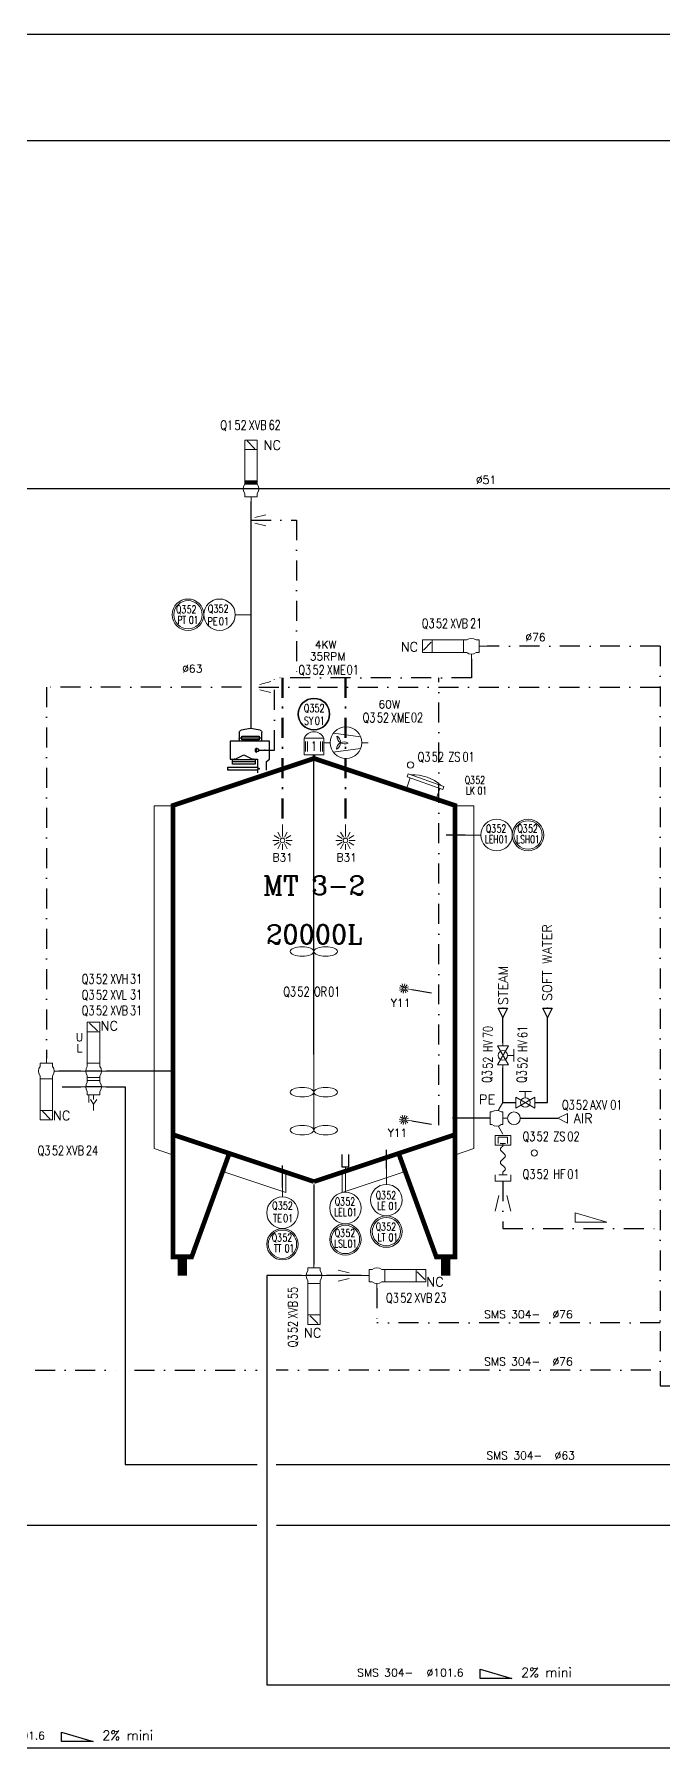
# Model space of a CAD drawing. Header units: inches. Extents: x 14952 to 16573, y 22099 to 23546.
# Drawn here: x 15374 to 15574, y 22960 to 23504 of the extents above; entities that cross this region are included whole.
import ezdxf
from ezdxf.enums import TextEntityAlignment as Align

# ---------------------------------------------------------------- set-up
doc = ezdxf.new("R2010")
doc.units = ezdxf.units.IN
doc.header["$MEASUREMENT"] = 0
doc.linetypes.add('DASHDOT2', pattern=[12.7, 6.35, -3.175, 0, -3.175])
for name, color, linetype, lineweight in [('17 Pipe CIP', 4, 'DASHDOT2', 50), ('19 Pipe Process', 30, 'Continuous', 30), ('31 Equipment', 7, 'Continuous', 9), ('33 Instruments Labels', 7, 'Continuous', 9)]:
    doc.layers.add(name, color=color, linetype=linetype, lineweight=lineweight)
for name, color, linetype in [('CUVERIE', 7, 'Continuous'), ('MATERIEL-DIVERS', 7, 'Continuous'), ('REPERES', 7, 'Continuous'), ('techn-data', 7, 'Continuous'), ('TEXTE', 7, 'Continuous'), ('TEXTES', 7, 'Continuous'), ('TUYAUTERIE-AIR INSTRUMENT', 3, 'Continuous'), ('TUYAUTERIE-EAU', 5, 'Continuous'), ('TUYAUTERIE-GAZ', 3, 'Continuous'), ('TUYAUTERIE-NEP', 4, 'DASHDOT2'), ('TUYAUTERIE-VAPEUR', 6, 'Continuous'), ('TXT_FR', 7, 'Continuous'), ('VANNES', 7, 'Continuous')]:
    doc.layers.add(name, color=color, linetype=linetype)
doc.layers.get('REPERES').off()
doc.styles.add('ROMANC', font='romanc')
doc.styles.add('ROMANS', font='ROMANS.SHX')
doc.styles.add('ROMANT', font='romant')

# ---------------------------------------------------------------- blocks, each defined once
blk = doc.blocks.new('APV-TNK-GEN-11')
at = {"layer": '31 Equipment', "color": 7}
for points, const_width in [([(-14.94, 21.58), (-21.58, 3.32), (-24.9, 3.32), (-24.9, 83), (0, 91.3), (24.9, 83), (24.9, 3.32), (21.58, 3.32), (14.94, 21.58)], 0.83), ([(-24.9, 24.9), (0, 16.6)], 0.83), ([(24.9, 24.9), (0, 16.6)], 0.83), ([(-23.24, 3.32), (-23.24, 0)], 1.66), ([(23.24, 3.32), (23.24, 0)], 1.66)]:
    blk.add_lwpolyline(points, dxfattribs=dict(at, const_width=const_width))
at = {"layer": '31 Equipment', "ltscale": 38}
blk.add_point((0, 16), dxfattribs=at)
blk = doc.blocks.new('APV-TNK-INSULAT-12')
at = {"layer": '31 Equipment', "color": 7}
for p, q in [((-24.95, 67), (-28.22, 67)), ((-28.22, 67), (-28.22, 6.51)), ((24.95, 67), (28.22, 67)), ((28.22, 67), (28.22, 6.51)), ((-28.22, 6.51), (-24.95, 5.42)), ((28.22, 6.51), (24.95, 5.42)), ((-15.74, 2.35), (-4.98, -1.24)), ((-4.98, -1.24), (-4.98, 2.26)), ((15.74, 2.35), (4.98, -1.24)), ((4.98, -1.24), (4.98, 2.26))]:
    blk.add_line(p, q, dxfattribs=at)
at = {"layer": '31 Equipment'}
for p, q in [((-24.95, 5.42), (-24.95, 67)), ((24.95, 5.42), (24.95, 67)), ((-15.74, 2.35), (-14.94, 5.58)), ((-14.94, 5.58), (-4.98, 2.26)), ((14.94, 5.58), (4.98, 2.26)), ((15.74, 2.35), (14.94, 5.58))]:
    blk.add_line(p, q, dxfattribs=at)
at = {"layer": '31 Equipment', "ltscale": 38}
blk.add_point((0, 0), dxfattribs=at)
blk = doc.blocks.new('APV-INS-M-L-LE2')
at = {"layer": '31 Equipment', "color": 7}
blk.add_line((5, 0), (13, 0), dxfattribs=at)
at = {"layer": '31 Equipment', "lineweight": 25}
blk.add_lwpolyline([(17, 1), (13, 1), (13, 0), (13, -1), (17, -1)], dxfattribs=at)
at = {"layer": '31 Equipment', "color": 7}
blk.add_circle((0, 0), 5, dxfattribs=at)
at = {"layer": '33 Instruments Labels', "style": 'ROMANS', "width": 0.8}
blk.add_attdef('LE?', text='', height=3, dxfattribs=at).set_placement((0, 0), align=Align.MIDDLE)
blk = doc.blocks.new('APV-INS-F-L-LS')
at = {"layer": '31 Equipment'}
for radius in [5, 4.5]:
    blk.add_circle((0, 0), radius, dxfattribs=at)
at = {"layer": '33 Instruments Labels', "style": 'ROMANS', "width": 0.8}
blk.add_attdef('LS?', text='', height=3, dxfattribs=at).set_placement((0, 0), align=Align.MIDDLE)
blk = doc.blocks.new('APV-INS-M-L-TE')
at = {"layer": '31 Equipment', "color": 7}
blk.add_line((0, -5), (0, -10), dxfattribs=at)
blk.add_circle((0, 0), 5, dxfattribs=at)
at = {"layer": '33 Instruments Labels', "style": 'ROMANS', "width": 0.8, "flags": 8}
blk.add_attdef('TE', text='', height=3, dxfattribs=at).set_placement((0, 0), align=Align.MIDDLE)
blk = doc.blocks.new('APV-INS-F-L-TT')
at = {"layer": '31 Equipment'}
for radius in [5, 4.5]:
    blk.add_circle((0, 0), radius, dxfattribs=at)
blk = doc.blocks.new('APV-TNK-ACC-MOT-1')
at = {"layer": '31 Equipment', "color": 7}
for p, q in [((3.15, 6.4), (-3.15, 6.4)), ((-3.15, 6.4), (-3.15, 1.15)), ((3.15, 1.15), (3.15, 6.4)), ((-3.15, 1.15), (3.15, 1.15)), ((-2.64, 5.35), (-2.64, 2.2)), ((-2.1, 5.35), (-2.1, 2.2)), ((2.1, 5.35), (2.1, 2.2)), ((2.66, 5.35), (2.66, 2.2))]:
    blk.add_line(p, q, dxfattribs=at)
blk.add_arc((0, 5.09), 3.41, 22.6199, 157.3801, dxfattribs=at)
at = {"layer": '31 Equipment', "ltscale": 38}
blk.add_point((0, 0), dxfattribs=at)
at = {"layer": '31 Equipment', "color": 7}
blk.add_trace([(-0.39, 0), (0.39, 0), (-0.39, 1.15), (0.39, 1.15)], dxfattribs=at)
at = {"layer": '31 Equipment', "style": 'ROMANT', "width": 0.8}
blk.add_text('1', height=3, dxfattribs=at).set_placement((0, 3.89), align=Align.MIDDLE)
blk = doc.blocks.new('APV-INS-M-L-LE1')
at = {"layer": '31 Equipment', "color": 7}
blk.add_line((0, -5), (0, -10), dxfattribs=at)
blk.add_circle((0, 0), 5, dxfattribs=at)
blk = doc.blocks.new('APV-TNK-ACC-MANHOLE-1')
at = {"layer": '31 Equipment'}
for p, q in [((-6, 3), (-6, 4)), ((-6, 4), (6, 4)), ((-6, 3), (6, 3)), ((-5, 0), (-5, 3)), ((5, 3), (5, 0)), ((6, 3), (6, 4))]:
    blk.add_line(p, q, dxfattribs=at)
blk.add_arc((0, -8), 13, 67.3801, 112.6199, dxfattribs=at)
blk = doc.blocks.new('APV-INS-POS-GEN-1')
at = {"layer": '31 Equipment', "color": 5}
blk.add_circle((0, 0), 1, dxfattribs=at)
blk = doc.blocks.new('APV-FTG-CONX-QUICK-1')
at = {"layer": '31 Equipment'}
for p, q in [((-0.5, 2.5), (2.5, 2.5)), ((-0.5, -2.5), (-0.5, 2.5)), ((0, 1.5), (2, 1.5)), ((0, 0.83), (0, -0.83)), ((2, 1.5), (2, -1.5)), ((2.5, 2.5), (2.5, -2.5)), ((2.5, -2.5), (-0.5, -2.5)), ((0, -0.83), (0, -0.83)), ((2, -1.5), (0, -1.5))]:
    blk.add_line(p, q, dxfattribs=at)
blk = doc.blocks.new('APV-FTG-CONX-HOSE-1')
at = {"layer": '31 Equipment'}
for p, q in [((-4.17, 0), (-5, 0)), ((4.17, 0), (5, 0))]:
    blk.add_line(p, q, dxfattribs=at)
for points in [[(-4.17, 0), (-3.63, 0.5), (-3.42, 0.71), (-3.13, 0.79), (-2.83, 0.71), (-2.58, 0.5), (-1.54, -0.5), (-1.33, -0.71), (-1.04, -0.79), (-0.75, -0.71), (-0.5, -0.5), (0, 0)], [(0, 0), (0.54, 0.5), (0.75, 0.71), (1.04, 0.79), (1.33, 0.71), (1.58, 0.5), (2.62, -0.5), (2.83, -0.71), (3.12, -0.79), (3.42, -0.71), (3.67, -0.5), (4.17, 0)]]:
    blk.add_lwpolyline(points, dxfattribs=at)
blk = doc.blocks.new('APV-FTG-CONX-SCREWED-1')
at = {"layer": '31 Equipment'}
for p, q in [((0, 2.5), (2, 2.5)), ((0, 1.33), (0, -1.33)), ((2, 2.5), (2, -2.5)), ((0, -1.33), (0, -1.33)), ((2, -2.5), (0, -2.5))]:
    blk.add_line(p, q, dxfattribs=at)
blk = doc.blocks.new('APV-FCE-GEN-REDCON-1')
at = {"layer": '31 Equipment', "color": 7}
for p, q in [((-2.5, 2.5), (2.5, 1.25)), ((2.5, 1.25), (2.5, 1.25)), ((2.5, -1.25), (-2.5, -2.5))]:
    blk.add_line(p, q, dxfattribs=at)
blk = doc.blocks.new('APV-SIGN-FLOW-SLOPE-1')
at = {"layer": '31 Equipment'}
blk.add_lwpolyline([(-5, 2), (5, 2), (5, 5), (-5, 2)], dxfattribs=at)
at = {"layer": '31 Equipment', "style": 'ROMANS'}
blk.add_attdef('%', text='', height=2, rotation=16.6992, dxfattribs=at).set_placement((-0.64, 4.87), align=Align.MIDDLE)
blk = doc.blocks.new('SPB')
at = {"color": 7}
for p, q in [((0, -6), (0, 0)), ((-2.598, -9), (-1.302, -8.25)), ((-2.124, -9.624), (-1.062, -8.562)), ((-1.5, -10.098), (-0.75, -8.802)), ((-0.774, -10.398), (-0.39, -8.952)), ((0, -10.5), (0, -9)), ((0.774, -10.398), (0.39, -8.952)), ((1.5, -10.098), (0.75, -8.802)), ((2.124, -9.624), (1.062, -8.562)), ((2.598, -9), (1.302, -8.25))]:
    blk.add_line(p, q, dxfattribs=at)
blk.add_circle((0, -7.5), 1.5, dxfattribs=at)
at = {"color": 7, "extrusion": (0, 1, 0)}
blk.add_point((0, 0), dxfattribs=at)
blk = doc.blocks.new('GOAVEC')
at = {"layer": 'MATERIEL-DIVERS'}
for p, q in [((0, 8.4), (0, 10.68)), ((0, 9.21), (6, 9.21)), ((0.48, 11.27), (3, 11.77)), ((5.28, 9.71), (0.72, 9.71)), ((0.72, 9.71), (0.72, 8.7)), ((3, 11.77), (5.52, 11.27)), ((5.28, 8.7), (5.28, 9.71)), ((6, 10.68), (6, 8.4)), ((-0.74, 6), (-2.03, 6)), ((-2, 8.4), (8.4, 8.4)), ((-2, 3.6), (-2, 8.4)), ((0.72, 8.7), (5.28, 8.7)), ((4.8, 4.8), (2.53, 3.66)), ((7.07, 3.66), (4.8, 4.8)), ((8.4, 8.4), (8.4, 3.6)), ((-1.2, 3), (-2, 3.6)), ((-1.2, 0.7), (-1.2, 3)), ((0.76, 1.27), (0.76, 1.01)), ((1.2, 1.27), (0.76, 1.27)), ((0.76, 1.01), (1.2, 1.01)), ((9, 1.52), (1.19, 1.52)), ((1.19, 1.01), (1.19, 0.72)), ((1.19, 0.72), (9, 0.72)), ((2.26, 3.6), (1.2, 3.6)), ((1.2, 3.6), (1.2, 1.27)), ((1.2, 1.01), (1.2, 0)), ((1.8, 3.49), (1.8, 2.29)), ((7.8, 3.49), (1.8, 3.49)), ((1.8, 2.89), (7.8, 2.89)), ((1.8, 2.29), (7.8, 2.29)), ((8.4, 3.6), (7.34, 3.6)), ((7.8, 2.29), (7.8, 3.49)), ((9, 0.72), (9, 1.52))]:
    blk.add_line(p, q, dxfattribs=at)
for centre, start, end in [((0.6, 10.68), 101.3099, 180), ((5.4, 10.68), 0, 78.6901), ((2.26, 4.2), 270, 296.5651), ((7.34, 4.2), 243.4349, 270)]:
    blk.add_arc(centre, 0.6, start, end, dxfattribs=at)
at = {"layer": 'MATERIEL-DIVERS', "color": 7, "extrusion": (-1, 0, 0)}
blk.add_point((-2, 6), dxfattribs=at)
at = {"layer": 'MATERIEL-DIVERS', "color": 2}
for p in [(-2, 6), (6, 9), (9, 1)]:
    blk.add_point(p, dxfattribs=at)
at = {"layer": 'MATERIEL-DIVERS', "color": 7, "extrusion": (1, 0, 0)}
for p in [(6, 9), (9, 1)]:
    blk.add_point(p, dxfattribs=at)
at = {"layer": 'MATERIEL-DIVERS', "xscale": 0.2499010929244832, "yscale": 0.2499010929244832, "zscale": 0.2499010929244832, "rotation": 90}
blk.add_blockref('SPB', (-0.74, 6), dxfattribs=at)
blk = doc.blocks.new('INSTR-M-L-SY')
at = {"layer": 'MATERIEL-DIVERS', "color": 7}
blk.add_circle((0, 0), 5, dxfattribs=at)
blk = doc.blocks.new('APV-VLV-SSEAT-SW42-3')
at = {"layer": '31 Equipment', "ltscale": 38}
for p, q in [((1.25, 15.25), (-1.25, 12.75)), ((-2, 2.5), (-2, 1.5)), ((2, 2.5), (2, 1.5)), ((-2, -2.5), (-2, -1.5)), ((2, -2.5), (-2, -2.5)), ((-2, -2.5), (2, -2.5)), ((0, -2.5), (0, -5)), ((2, -2.5), (2, -1.5))]:
    blk.add_line(p, q, dxfattribs=at)
at = {"layer": '31 Equipment'}
for p, q in [((-4, 0), (-2.5, 0)), ((2.5, 0), (4, 0))]:
    blk.add_line(p, q, dxfattribs=at)
at = {"layer": '31 Equipment', "lineweight": 30}
blk.add_line((2.5, 0), (-2.5, 0), dxfattribs=at)
at = {"layer": '31 Equipment', "ltscale": 38}
for points in [[(-2, 12.5), (2, 12.5), (2, 15.5), (-2, 15.5)], [(-2, 2.5), (2, 2.5), (2, 12.5), (-2, 12.5)]]:
    blk.add_lwpolyline(points, close=True, dxfattribs=at)
for start, end in [(143.1301, 216.8699), (323.1301, 36.8699)]:
    blk.add_arc((0, 0), 2.5, start, end, dxfattribs=at)
blk = doc.blocks.new('APV-VLV-SSEAT-SW41-3')
at = {"layer": '31 Equipment', "ltscale": 38}
for p, q in [((1.25, 15.25), (-1.25, 12.75)), ((-2, 2.5), (-2, 1.5)), ((2, 2.5), (2, 1.5)), ((2.5, 0), (4, 0)), ((-2, -2.5), (-2, -1.5)), ((2, -2.5), (-2, -2.5)), ((-2, -2.5), (2, -2.5)), ((0, -2.5), (0, -5)), ((2, -2.5), (2, -1.5))]:
    blk.add_line(p, q, dxfattribs=at)
for points in [[(-2, 12.5), (2, 12.5), (2, 15.5), (-2, 15.5)], [(-2, 2.5), (2, 2.5), (2, 12.5), (-2, 12.5)]]:
    blk.add_lwpolyline(points, close=True, dxfattribs=at)
for start, end in [(143.1301, 216.8699), (323.1301, 36.8699)]:
    blk.add_arc((0, 0), 2.5, start, end, dxfattribs=at)
blk = doc.blocks.new('APV-VLV-SAMPL-PRD20-2')
at = {"layer": '31 Equipment', "ltscale": 38}
for p, q in [((-4, 0), (-5.5, 0)), ((-2.54, 2.44), (-4, 5)), ((-4, 2), (-3.5, 2)), ((-4, 2), (-4, -2)), ((0, 2), (-0.5, 2)), ((0, 2), (0, -2)), ((0, -2), (0, 2)), ((-4, -2), (-3.5, -2)), ((-2.54, -2.44), (-4, -5)), ((0, -2), (-0.5, -2))]:
    blk.add_line(p, q, dxfattribs=at)
at = {"layer": '31 Equipment'}
blk.add_circle((-7.5, 0), 2, dxfattribs=at)
at = {"layer": '31 Equipment', "ltscale": 38}
for start, end in [(53.1301, 126.8699), (233.1301, 306.8699)]:
    blk.add_arc((-2, 0), 2.5, start, end, dxfattribs=at)
blk = doc.blocks.new('APV-VLV-DSEAT-DA34-3')
at = {"layer": '31 Equipment', "ltscale": 38}
for p, q in [((1.25, 20.25), (-1.25, 17.75)), ((-2, 7.5), (-2, 6.5)), ((2, 7.5), (2, 6.5)), ((-4, 5), (-2.5, 5)), ((-2, 3), (-2, 3.5)), ((-2, 2), (-2, 1.5)), ((2, 3), (2, 3.5)), ((2, 2), (2, 1.5)), ((4, 5), (2.5, 5)), ((-4, 0), (-2.5, 0)), ((-2, -2.5), (-2, -1.5)), ((-2, -2.5), (2, -2.5)), ((0, -5.5), (-1, -4)), ((0, -2.5), (0, -4)), ((1, -4), (0, -5.5)), ((1.5, -2.5), (1.5, -5)), ((2, -2.5), (2, -1.5)), ((2.5, 0), (4, 0)), ((0, -5.5), (0, -7.5))]:
    blk.add_line(p, q, dxfattribs=at)
at = {"layer": '31 Equipment', "lineweight": 30}
for p, q in [((-2.5, 5), (2.5, 5)), ((-2.5, 0), (2.5, 0))]:
    blk.add_line(p, q, dxfattribs=at)
at = {"layer": '31 Equipment', "ltscale": 38}
for points in [[(-2, 17.5), (2, 17.5), (2, 20.5), (-2, 20.5)], [(-2, 7.5), (2, 7.5), (2, 17.5), (-2, 17.5)], [(-2, 3), (2, 3), (2, 2), (-2, 2)]]:
    blk.add_lwpolyline(points, close=True, dxfattribs=at)
for centre, start, end in [((0, 5), 143.1301, 216.8699), ((0, 5), 323.1301, 36.8699), ((0, 0), 143.1301, 216.8699), ((0, 0), 323.1301, 36.8699)]:
    blk.add_arc(centre, 2.5, start, end, dxfattribs=at)
at = {"layer": '31 Equipment', "style": 'ROMANS', "flags": 8}
for tag, p in [('U', (3, 14.5)), ('L', (3, 11))]:
    blk.add_attdef(tag, p, '', height=2.5, dxfattribs=at)
blk = doc.blocks.new('PENTE-G')
at = {"layer": 'MATERIEL-DIVERS'}
blk.add_lwpolyline([(-5, 2), (5, 2), (5, 5), (-5, 2)], dxfattribs=at)
blk = doc.blocks.new('APV-VLV-SSEAT-M+MP42-3')
at = {"layer": '31 Equipment'}
h = blk.add_hatch(dxfattribs=at)
h.set_pattern_fill('ANSI31', color=256, scale=0.01, style=0)
h.set_pattern_definition([(45, (0, 0), (-0.02245064, 0.02245064), [])])
h.paths.add_polyline_path([(2, 2.5), (-2, 2.5), (-2, 1.5), (2, 1.5)])
at = {"layer": '31 Equipment', "ltscale": 38}
for p, q in [((1.25, 15.25), (-1.25, 12.75)), ((-4, 0), (-2.5, 0)), ((-2, 2.5), (-2, 1.5)), ((-2, 1.5), (2, 1.5)), ((2, 2.5), (2, 1.5)), ((-2, -2.5), (-2, -1.5)), ((2, -2.5), (-2, -2.5)), ((-2, -2.5), (2, -2.5)), ((0, -2.5), (0, -5)), ((2, -2.5), (2, -1.5))]:
    blk.add_line(p, q, dxfattribs=at)
at = {"layer": '31 Equipment', "lineweight": 30}
blk.add_line((-2.5, 0), (2.5, 0), dxfattribs=at)
at = {"layer": '31 Equipment'}
blk.add_line((2.5, 0), (4, 0), dxfattribs=at)
at = {"layer": '31 Equipment', "ltscale": 38}
for points in [[(-2, 12.5), (2, 12.5), (2, 15.5), (-2, 15.5)], [(-2, 2.5), (2, 2.5), (2, 12.5), (-2, 12.5)]]:
    blk.add_lwpolyline(points, close=True, dxfattribs=at)
for start, end in [(143.1301, 216.8699), (323.1301, 36.8699)]:
    blk.add_arc((0, 0), 2.5, start, end, dxfattribs=at)
blk = doc.blocks.new('APV-SIGN-ARW-FLOW-1')
at = {"layer": '31 Equipment'}
for p, q in [((-1.5, -1.5), (-1.5, 1.5)), ((-1.5, 1.5), (1.5, 0)), ((1.5, 0), (-1.5, -1.5))]:
    blk.add_line(p, q, dxfattribs=at)
blk = doc.blocks.new('APV-TNK-ACC-SPRAYBALL-1')
at = {"layer": '31 Equipment'}
for p, q in [((0, -3.81), (0, 0)), ((-1.19, -5), (-3.05, -5)), ((-1.03, -4.4), (-2.65, -3.47)), ((-0.6, -3.97), (-1.53, -2.35)), ((0.6, -3.97), (1.53, -2.35)), ((1.03, -4.4), (2.65, -3.47)), ((1.19, -5), (3.05, -5)), ((-1.03, -5.6), (-2.65, -6.53)), ((-0.6, -6.03), (-1.53, -7.65)), ((0, -6.19), (0, -8.05)), ((0.6, -6.03), (1.53, -7.65)), ((1.03, -5.6), (2.65, -6.53))]:
    blk.add_line(p, q, dxfattribs=at)
blk.add_circle((0, -5), 0.738, dxfattribs=at)
blk = doc.blocks.new('APV-TNK-ACC-AGIT-1')
at = {"layer": '31 Equipment'}
blk.add_line((0, 0), (0, -8), dxfattribs=at)
for centre in [(-2.5, -8), (2.5, -8)]:
    blk.add_ellipse(centre, major_axis=(-2.5, 0), ratio=0.4, dxfattribs=at)
blk = doc.blocks.new('APV-INS-F-L-LT')
at = {"layer": '31 Equipment'}
for radius in [5, 4.5]:
    blk.add_circle((0, 0), radius, dxfattribs=at)
blk = doc.blocks.new('APV-INS-M-L-PE')
at = {"layer": '31 Equipment', "color": 7}
blk.add_line((0, -5), (0, -10), dxfattribs=at)
blk.add_circle((0, 0), 5, dxfattribs=at)
at = {"layer": '33 Instruments Labels', "style": 'ROMANS', "width": 0.8, "flags": 8}
blk.add_attdef('PE', text='', height=3, dxfattribs=at).set_placement((0, 0), align=Align.MIDDLE)
blk = doc.blocks.new('APV-INS-F-L-PT')
at = {"layer": '31 Equipment'}
for radius in [5, 4.5]:
    blk.add_circle((0, 0), radius, dxfattribs=at)
blk = doc.blocks.new('REPNORM')
at = {"layer": 'TEXTES', "style": 'ROMANS', "width": 0.75}
for tag, p in [('ZONE', (-9.75, -1.25)), ('SOUSZONE', (-5.25, -1.25)), ('ELEMENT', (0, -1.25)), ('NUM', (4.5, -1.25))]:
    blk.add_attdef(tag, p, '', height=3, dxfattribs=at)
blk = doc.blocks.new('REPINS2')
at = {"layer": 'TEXTES', "style": 'ROMANS', "width": 0.7}
for tag, p in [('ZONE', (-3.35, 0.8)), ('SOUSZONE', (0.05, 0.8)), ('NUM', (0.7, -2.6))]:
    blk.add_attdef(tag, p, '', height=2.5, dxfattribs=at)
blk.add_attdef('ELEMENT', text='', height=2.5, dxfattribs=at).set_placement((-1.56, -2.59), align=Align.CENTER)
blk = doc.blocks.new('REPINS')
at = {"layer": 'TEXTES', "style": 'ROMANS', "width": 0.75}
for tag, p in [('ZONE', (-3.3, 1)), ('SOUSZONE', (0.1, 1)), ('NUM', (0.2, -3))]:
    blk.add_attdef(tag, p, '', height=2.5, dxfattribs=at)
blk.add_attdef('ELEMENT', text='', height=2.5, dxfattribs=at).set_placement((-0.2, -3), align=Align.RIGHT)
blk = doc.blocks.new('REPNORM1')
at = {"layer": 'TEXTES', "style": 'ROMANS', "width": 0.75}
for tag, p in [('ZONE', (-9.75, -1.25)), ('SOUSZONE', (-5.25, -1.25)), ('ELEMENT', (-0.75, -1.25)), ('NUM', (5.59, -1.22))]:
    blk.add_attdef(tag, p, '', height=3, dxfattribs=at)
blk = doc.blocks.new('APV-PMP-GEN-FAN-1')
at = {"layer": '31 Equipment', "ltscale": 38}
for p, q in [((-5, 0), (-7, 0)), ((5, 0), (7, 0))]:
    blk.add_line(p, q, dxfattribs=at)
at = {"layer": '31 Equipment', "color": 7}
for p, q in [((4.62, 1.91), (-4.01, 2.99)), ((-3.44, 2.92), (-3.44, 2.92)), ((-4.03, -2.96), (4.65, -1.85))]:
    blk.add_line(p, q, dxfattribs=at)
blk.add_circle((0, 0), 5, dxfattribs=at)
for centre, radius, start, end in [((-4.14, 0.04), 2.42, 297.7105, 59.0333), ((-0.6, -2.14), 2.41, 57.3705, 179.0726), ((-0.42, 2.11), 2.48, 179.801, 296.7761)]:
    blk.add_arc(centre, radius, start, end, dxfattribs=at)
blk = doc.blocks.new('FLE23-A')
at = {"color": 7}
for p, q in [((0, 1.5), (-3, 0)), ((-3, 0), (0, -1.5)), ((0, -1.5), (0, 1.5))]:
    blk.add_line(p, q, dxfattribs=at)
at = {"layer": 'MATERIEL-DIVERS', "color": 7, "extrusion": (-1, 0, 0)}
blk.add_point((-3, 0), dxfattribs=at)
at = {"layer": 'MATERIEL-DIVERS', "color": 2}
for p in [(-3, 0), (0, 0)]:
    blk.add_point(p, dxfattribs=at)
at = {"layer": 'MATERIEL-DIVERS', "color": 7, "extrusion": (1, 0, 0)}
blk.add_point((0, 0), dxfattribs=at)
blk = doc.blocks.new('APV-VLVM-BALL-KHV+MF-1')
at = {"layer": '31 Equipment', "ltscale": 38}
for p, q in [((-3, 0), (-4, 0)), ((3, 0), (4, 0))]:
    blk.add_line(p, q, dxfattribs=at)
at = {"layer": '31 Equipment'}
for p, q in [((-3, 1.734), (-3, -1.734)), ((-3, -1.734), (3, 1.734)), ((3, -1.734), (-3, 1.734)), ((-2, 3.5), (2, 3.5)), ((0, 1.5), (0, 3.5)), ((3, 1.734), (3, -1.734))]:
    blk.add_line(p, q, dxfattribs=at)
blk.add_circle((0, 0), 1.5, dxfattribs=at)

msp = doc.modelspace()

# ---------------------------------------------------------------- linework, layer by layer
at = {"layer": '17 Pipe CIP'}
for p, q in [((15453.15, 23299.91), (15453.15, 23253.21)), ((15473.15, 23299.91), (15473.15, 23253.21))]:
    msp.add_line(p, q, dxfattribs=at)
at = {"layer": '19 Pipe Process'}
for p, q in [((15389.15, 23174.91), (15382.15, 23174.91)), ((15418.15, 23174.91), (15397.15, 23174.91)), ((15523.15, 23164.91), (15523.15, 23175.91)), ((15383.15, 23169.91), (15389.15, 23169.91)), ((15397.15, 23169.91), (15403.15, 23169.91)), ((15403.15, 23169.91), (15403.15, 23049.91)), ((15519.15, 23159.91), (15507.15, 23159.91)), ((15463.15, 23138.91), (15463.15, 23113.41)), ((15459.15, 23109.91), (15448.15, 23109.91)), ((15448.15, 23109.91), (15448.15, 22979.91)), ((15478.15, 23109.91), (15467.15, 23109.91)), ((15403.15, 23049.91), (15445.15, 23049.91)), ((15451.15, 23049.91), (15735.15, 23049.91)), ((15291.16, 23030.63), (15445.05, 23030.63)), ((15451.21, 23030.63), (15735.42, 23030.63)), ((15448.15, 22979.91), (15868.15, 22979.91)), ((15288.15, 22959.91), (15798.15, 22959.91))]:
    msp.add_line(p, q, dxfattribs=at)
at = {"layer": 'CUVERIE'}
for p, q in [((15511.15, 23249.91), (15505.15, 23249.91)), ((15486.15, 23143.91), (15486.15, 23149.91)), ((15453.15, 23137.91), (15453.15, 23144.91))]:
    msp.add_line(p, q, dxfattribs=at)
at = {"layer": 'MATERIEL-DIVERS'}
msp.add_line((15463.12, 23180.2), (15463.15, 23274.25), dxfattribs=at)
at = {"layer": 'TUYAUTERIE-AIR INSTRUMENT'}
msp.add_line((15528.65, 23159.91), (15540.65, 23159.91), dxfattribs=at)
at = {"layer": 'TUYAUTERIE-EAU'}
for p, q in [((15537.35, 23183.91), (15537.35, 23191.91)), ((15537.35, 23164.91), (15537.35, 23183.91)), ((15523.15, 23164.91), (15527.28, 23164.91)), ((15533.21, 23164.91), (15537.35, 23164.91))]:
    msp.add_line(p, q, dxfattribs=at)
at = {"layer": 'TUYAUTERIE-GAZ'}
for p, q in [((15091.7, 23470.59), (15720.71, 23470.59)), ((15782.56, 23359.91), (15297.15, 23359.91)), ((15443.15, 23283.91), (15443.15, 23355.91))]:
    msp.add_line(p, q, dxfattribs=at)
at = {"layer": 'TUYAUTERIE-NEP'}
for p, q in [((15443.15, 23349.91), (15457.6, 23349.91)), ((15457.6, 23349.91), (15457.6, 23299.91)), ((15573.15, 23309.91), (15518.15, 23309.91)), ((15573.15, 23309.91), (15573.15, 23074.91)), ((15513.15, 23305.91), (15513.15, 23299.91)), ((15440.15, 23296.91), (15378.15, 23296.91)), ((15378.15, 23296.91), (15378.15, 23178.91)), ((15445.59, 23296.91), (15462.05, 23296.91)), ((15513.15, 23299.91), (15450.59, 23299.91)), ((15450.59, 23276.91), (15450.59, 23299.91)), ((15464.32, 23296.91), (15573.15, 23296.91)), ((15502.77, 23157.72), (15502.77, 23299.91)), ((15449.15, 23276.91), (15450.59, 23276.91)), ((15494.21, 23200.78), (15502.77, 23199.45)), ((15494.21, 23159.05), (15502.77, 23157.72)), ((15523.15, 23139.91), (15523.15, 23124.91)), ((15523.15, 23124.91), (15573.15, 23124.91)), ((15483.15, 23105.91), (15483.15, 23094.91)), ((15573.15, 23094.91), (15483.15, 23094.91)), ((15336.15, 23079.91), (15400.15, 23079.91)), ((15406.15, 23079.91), (15445.15, 23079.91)), ((15570.15, 23079.91), (15451.15, 23079.91)), ((15573.15, 23074.91), (15580.15, 23074.91))]:
    msp.add_line(p, q, dxfattribs=at)
at = {"layer": 'TUYAUTERIE-VAPEUR'}
for p, q in [((15143.65, 23504.35), (15832.92, 23504.35)), ((15523.15, 23183.91), (15523.15, 23191.91))]:
    msp.add_line(p, q, dxfattribs=at)

# ---------------------------------------------------------------- block references
at = {"layer": '17 Pipe CIP', "xscale": 0.5, "yscale": 0.5, "rotation": 261.1709262954927}
for p in [(15494.21, 23200.78), (15494.21, 23159.05)]:
    msp.add_blockref('APV-TNK-ACC-SPRAYBALL-1', p, dxfattribs=at)
at = {"layer": '31 Equipment'}
for p in [(15453.15, 23253.21), (15473.15, 23253.21)]:
    msp.add_blockref('APV-TNK-ACC-SPRAYBALL-1', p, dxfattribs=at)
at = {"layer": '33 Instruments Labels'}
for name, p in [('APV-INS-F-L-PT', (15423.15, 23319.91)), ('APV-INS-F-L-LT', (15486.15, 23123.91))]:
    msp.add_blockref(name, p, dxfattribs=at)
for name, p, rotation in [('APV-INS-M-L-PE', (15433.15, 23319.91), 90), ('APV-INS-M-L-LE1', (15486.15, 23133.91), 180)]:
    msp.add_blockref(name, p, dxfattribs=dict(at, rotation=rotation))
at = {"layer": '33 Instruments Labels', "xscale": -1}
for name, p in [('APV-INS-POS-GEN-1', (15493.82, 23272.19)), ('APV-INS-F-L-LS', (15531.15, 23249.91)), ('APV-INS-POS-GEN-1', (15533.15, 23148.91)), ('APV-INS-F-L-TT', (15453.15, 23119.91))]:
    msp.add_blockref(name, p, dxfattribs=at)
for name, p, rotation in [('APV-INS-M-L-LE1', (15521.15, 23249.91), 270), ('APV-INS-M-L-LE2', (15473.15, 23131.41), 270), ('APV-INS-M-L-TE', (15453.15, 23129.91), 180), ('APV-INS-F-L-LS', (15473.15, 23121.41), 90)]:
    msp.add_blockref(name, p, dxfattribs=dict(at, rotation=rotation))
at = {"layer": '33 Instruments Labels', "xscale": -1.5, "yscale": 1.5, "zscale": 1.5}
for p in [(15463.12, 23224.91), (15463.12, 23180.2), (15463.12, 23168.16)]:
    msp.add_blockref('APV-TNK-ACC-AGIT-1', p, dxfattribs=at)
at = {"layer": 'CUVERIE'}
for name, p, xscale, yscale, zscale in [('GOAVEC', (15446.62, 23269.68), -1.199999999999999, 1.199999999999999, 1.199999999999999), ('APV-TNK-GEN-11', (15463.15, 23109.91), -1.8, 1.8, 1.8), ('APV-TNK-INSULAT-12', (15463.15, 23138.55), -1.8, 1.8, 1.8)]:
    msp.add_blockref(name, p, dxfattribs=dict(at, xscale=xscale, yscale=yscale, zscale=zscale))
msp.add_blockref('APV-TNK-ACC-MOT-1', (15463.15, 23274.25), dxfattribs=at)
at = {"layer": 'CUVERIE', "xscale": -1, "rotation": 340.6180997303045}
msp.add_blockref('APV-TNK-ACC-MANHOLE-1', (15497.43, 23263.57), dxfattribs=at)
at = {"layer": 'MATERIEL-DIVERS', "xscale": 0.7, "yscale": 0.7, "zscale": 0.7, "rotation": 180}
for p in [(15446.15, 23349.91), (15447.71, 23296.91)]:
    msp.add_blockref('APV-FCE-GEN-REDCON-1', p, dxfattribs=at)
at = {"layer": 'MATERIEL-DIVERS'}
msp.add_blockref('APV-PMP-GEN-FAN-1', (15473.31, 23279.25), dxfattribs=at)
at = {"layer": 'MATERIEL-DIVERS', "xscale": -1}
for name, p, rotation in [('FLE23-A', (15523.15, 23194.91), 270), ('FLE23-A', (15537.35, 23194.91), 270), ('APV-FTG-CONX-QUICK-1', (15523.15, 23151.91), 270), ('APV-FTG-CONX-HOSE-1', (15523.15, 23146.91), 270), ('APV-FTG-CONX-SCREWED-1', (15523.15, 23141.91), 90), ('APV-FCE-GEN-REDCON-1', (15523.15, 23132.91), 270)]:
    msp.add_blockref(name, p, dxfattribs=dict(at, rotation=rotation))
for name, p in [('APV-SIGN-FLOW-SLOPE-1', (15551.15, 23124.91)), ('PENTE-G', (15520.97, 22979.91)), ('PENTE-G', (15387.97, 22959.91))]:
    msp.add_blockref(name, p, dxfattribs=at)
at = {"layer": 'MATERIEL-DIVERS', "xscale": 0.7, "yscale": 0.7, "zscale": 0.7}
msp.add_blockref('APV-FCE-GEN-REDCON-1', (15472.54, 23109.91), dxfattribs=at)
at = {"layer": 'REPERES'}
for name, p, values in [('REPNORM1', (15443.15, 23379.91), {'ZONE': 'Q1', 'SOUSZONE': '52', 'ELEMENT': 'XVB', 'NUM': '62'}), ('REPINS2', (15422.73, 23319.57), {'ZONE': 'Q3', 'SOUSZONE': '52', 'NUM': '01', 'ELEMENT': 'PT'}), ('REPINS', (15432.73, 23319.57), {'ZONE': 'Q3', 'SOUSZONE': '52', 'ELEMENT': 'PE', 'NUM': '01'}), ('REPNORM1', (15507.15, 23316.91), {'ZONE': 'Q3', 'SOUSZONE': '52', 'ELEMENT': 'XVB', 'NUM': '21'}), ('REPNORM1', (15467.96, 23302.12), {'ZONE': 'Q3', 'SOUSZONE': '52', 'ELEMENT': 'XME', 'NUM': '01'}), ('REPINS', (15463.21, 23287.97), {'ZONE': 'Q3', 'SOUSZONE': '52', 'ELEMENT': 'SY', 'NUM': '01'}), ('REPNORM1', (15488.37, 23286.97), {'ZONE': 'Q3', 'SOUSZONE': '52', 'ELEMENT': 'XME', 'NUM': '02'}), ('REPNORM', (15505.82, 23274.49), {'ZONE': 'Q3', 'SOUSZONE': '52', 'ELEMENT': 'ZS', 'NUM': '01'}), ('REPINS2', (15514.42, 23265.35), {'ZONE': 'Q3', 'SOUSZONE': '52', 'NUM': '01', 'ELEMENT': 'LK'}), ('REPINS2', (15521.15, 23249.91), {'ZONE': 'Q3', 'SOUSZONE': '52', 'NUM': '01', 'ELEMENT': 'LEH'}), ('REPINS2', (15531.15, 23249.91), {'ZONE': 'Q3', 'SOUSZONE': '52', 'NUM': '01', 'ELEMENT': 'LSH'}), ('REPNORM1', (15399.15, 23203.91), {'ZONE': 'Q3', 'SOUSZONE': '52', 'ELEMENT': 'XVH', 'NUM': '31'}), ('REPNORM1', (15399.15, 23198.91), {'ZONE': 'Q3', 'SOUSZONE': '52', 'ELEMENT': 'XVL', 'NUM': '31'}), ('REPNORM', (15463.15, 23199.91), {'ZONE': 'Q3', 'SOUSZONE': '52', 'ELEMENT': 'OR', 'NUM': '01'}), ('REPNORM1', (15399.15, 23193.91), {'ZONE': 'Q3', 'SOUSZONE': '52', 'ELEMENT': 'XVB', 'NUM': '31'}), ('REPNORM1', (15551.65, 23163.91), {'ZONE': 'Q3', 'SOUSZONE': '52', 'ELEMENT': 'AXV', 'NUM': '01'}), ('REPNORM', (15539.15, 23153.91), {'ZONE': 'Q3', 'SOUSZONE': '52', 'ELEMENT': 'ZS', 'NUM': '02'}), ('REPNORM1', (15385.15, 23149.41), {'ZONE': 'Q3', 'SOUSZONE': '52', 'ELEMENT': 'XVB', 'NUM': '24'}), ('REPNORM', (15539.15, 23141.91), {'ZONE': 'Q3', 'SOUSZONE': '52', 'ELEMENT': 'HF', 'NUM': '01'}), ('REPINS', (15453.15, 23129.91), {'ZONE': 'Q3', 'SOUSZONE': '52', 'ELEMENT': 'TE', 'NUM': '01'}), ('REPINS2', (15473.15, 23131.41), {'ZONE': 'Q3', 'SOUSZONE': '52', 'NUM': '01', 'ELEMENT': 'LEL'}), ('REPINS2', (15486.15, 23133.41), {'ZONE': 'Q3', 'SOUSZONE': '52', 'NUM': '01', 'ELEMENT': 'LE'}), ('REPINS2', (15453.15, 23119.91), {'ZONE': 'Q3', 'SOUSZONE': '52', 'NUM': '01', 'ELEMENT': 'TT'}), ('REPINS2', (15473.15, 23121.41), {'ZONE': 'Q3', 'SOUSZONE': '52', 'NUM': '01', 'ELEMENT': 'LSL'}), ('REPINS2', (15486.15, 23123.41), {'ZONE': 'Q3', 'SOUSZONE': '52', 'NUM': '01', 'ELEMENT': 'LT'}), ('REPNORM1', (15495.8, 23102.62), {'ZONE': 'Q3', 'SOUSZONE': '52', 'ELEMENT': 'XVB', 'NUM': '23'})]:
    msp.add_blockref(name, p, dxfattribs=at).add_auto_attribs(values)
msp.add_blockref('INSTR-M-L-SY', (15463.12, 23288.33), dxfattribs=at)
at = {"layer": 'REPERES', "xscale": -1}
msp.add_blockref('INSTR-M-L-SY', (15463.12, 23288.33), dxfattribs=at)
at = {"layer": 'REPERES'}
ref = msp.add_blockref('REPNORM', (15518.15, 23180.91), dxfattribs=dict(at, xscale=-1, rotation=270))
ref.add_attrib('ZONE', 'Q3', (15519.61, 23171.16), dxfattribs={"layer": 'TEXTES', "height": 3, "rotation": 90, "style": 'ROMANS', "width": 0.75})
ref.add_attrib('SOUSZONE', '52', (15519.9, 23175.66), dxfattribs={"layer": 'TEXTES', "height": 3, "rotation": 90, "style": 'ROMANS', "width": 0.75})
ref.add_attrib('ELEMENT', 'HV', (15519.9, 23180.91), dxfattribs={"layer": 'TEXTES', "height": 3, "rotation": 90, "style": 'ROMANS', "width": 0.75})
ref.add_attrib('NUM', '70', (15519.9, 23185.41), dxfattribs={"layer": 'TEXTES', "height": 3, "rotation": 90, "style": 'ROMANS', "width": 0.75})
ref = msp.add_blockref('REPNORM', (15529.14, 23180.91), dxfattribs=dict(at, xscale=-1, rotation=270))
ref.add_attrib('ZONE', 'Q3', (15530.61, 23171.16), dxfattribs={"layer": 'TEXTES', "height": 3, "rotation": 90, "style": 'ROMANS', "width": 0.75})
ref.add_attrib('SOUSZONE', '52', (15530.89, 23175.66), dxfattribs={"layer": 'TEXTES', "height": 3, "rotation": 90, "style": 'ROMANS', "width": 0.75})
ref.add_attrib('ELEMENT', 'HV', (15530.89, 23180.91), dxfattribs={"layer": 'TEXTES', "height": 3, "rotation": 90, "style": 'ROMANS', "width": 0.75})
ref.add_attrib('NUM', '61', (15530.89, 23185.41), dxfattribs={"layer": 'TEXTES', "height": 3, "rotation": 90, "style": 'ROMANS', "width": 0.75})
ref = msp.add_blockref('REPNORM1', (15456.15, 23096.91), dxfattribs=dict(at, xscale=-1, rotation=270))
ref.add_attrib('ZONE', 'Q3', (15457.9, 23087.16), dxfattribs={"layer": 'TEXTES', "height": 3, "rotation": 90, "style": 'ROMANS', "width": 0.75})
ref.add_attrib('SOUSZONE', '52', (15457.9, 23091.66), dxfattribs={"layer": 'TEXTES', "height": 3, "rotation": 90, "style": 'ROMANS', "width": 0.75})
ref.add_attrib('ELEMENT', 'XVB', (15457.9, 23096.17), dxfattribs={"layer": 'TEXTES', "height": 3, "rotation": 90, "style": 'ROMANS', "width": 0.75})
ref.add_attrib('NUM', '55', (15457.92, 23102.5), dxfattribs={"layer": 'TEXTES', "height": 3, "rotation": 90, "style": 'ROMANS', "width": 0.75})
at = {"layer": 'TUYAUTERIE-NEP', "xscale": -1}
msp.add_blockref('APV-VLV-SSEAT-M+MP42-3', (15443.15, 23359.91), dxfattribs=at)
at = {"layer": 'VANNES', "xscale": -1}
for name, p, rotation in [('APV-VLV-SSEAT-SW41-3', (15513.15, 23309.91), 90), ('APV-VLVM-BALL-KHV+MF-1', (15523.15, 23179.91), 270), ('APV-VLV-SSEAT-SW41-3', (15378.15, 23174.91), 180), ('APV-VLV-SSEAT-SW42-3', (15463.15, 23109.91), 180)]:
    msp.add_blockref(name, p, dxfattribs=dict(at, rotation=rotation))
at = {"layer": 'VANNES'}
ref = msp.add_blockref('APV-VLV-DSEAT-DA34-3', (15393.15, 23169.91), dxfattribs=dict(at, xscale=-1))
ref.add_attrib('U', 'U', (15387.53, 23184.41), dxfattribs={"layer": '31 Equipment', "height": 2.5, "style": 'ROMANS', "flags": 8})
ref.add_attrib('L', 'L', (15387.76, 23180.91), dxfattribs={"layer": '31 Equipment', "height": 2.5, "style": 'ROMANS', "flags": 8})
msp.add_blockref('APV-VLVM-BALL-KHV+MF-1', (15530.28, 23164.91), dxfattribs=at)
at = {"layer": 'VANNES', "xscale": -1}
msp.add_blockref('APV-VLV-SAMPL-PRD20-2', (15519.15, 23159.91), dxfattribs=at)
at = {"layer": 'VANNES'}
for name, p, rotation in [('APV-SIGN-ARW-FLOW-1', (15542.15, 23159.91), 180), ('APV-VLV-SSEAT-SW41-3', (15483.15, 23109.91), 270)]:
    msp.add_blockref(name, p, dxfattribs=dict(at, rotation=rotation))

# ---------------------------------------------------------------- texts
at = {"layer": 'techn-data', "style": 'ROMANS'}
for s, p in [('%%C51', (15517.79, 23362.76)), ('%%C76', (15533.5, 23312.76)), ('35RPM', (15467.46, 23306.66)), ('4KW', (15466.86, 23310.41)), ('%%C63', (15424.5, 23302.76)), ('60W', (15487.07, 23291.42)), ('B31', (15453.23, 23242.79)), ('B31', (15473.54, 23242.79)), ('Y11', (15490.68, 23196.57)), ('Y11', (15489.69, 23155.31)), ('SMS 304-', (15526.12, 23097.62)), ('%%C76', (15542.12, 23097.62)), ('SMS 304-', (15526.12, 23082.62)), ('%%C76', (15542.12, 23082.62)), ('SMS 304-', (15526.79, 23052.76)), ('%%C63', (15542.79, 23052.76)), ('SMS 304-', (15485.79, 22983.76)), ('%%C101.6', (15504.79, 22983.76)), ('%%C101.6', (15371.79, 22963.76))]:
    msp.add_text(s, height=2.5, dxfattribs=at).set_placement(p, align=Align.MIDDLE_CENTER)
at = {"layer": 'TEXTE', "style": 'ROMANS'}
for s, p in [('SOFT WATER', (15537.23, 23209.34)), ('STEAM', (15523.24, 23202.12))]:
    msp.add_text(s, height=3, rotation=90, dxfattribs=at).set_placement(p, align=Align.MIDDLE)
msp.add_text('AIR', height=3, dxfattribs=at).set_placement((15548.65, 23159.91), align=Align.MIDDLE)
at = {"layer": 'TEXTES', "style": 'ROMANS'}
for p in [(15447.14, 23372.31), (15490.7, 23308.19), (15395.38, 23187.8), (15380.25, 23159.28), (15498.83, 23106.44), (15459.97, 23090.21)]:
    msp.add_text('NC', height=3, dxfattribs=at).set_placement(p)
at = {"layer": 'TXT_FR', "style": 'ROMANS'}
for s, p in [('PE', (15518.15, 23165.91)), ('2% mini', (15536.97, 22983.91)), ('2% mini', (15403.97, 22963.91))]:
    msp.add_text(s, height=3, dxfattribs=at).set_placement(p, align=Align.MIDDLE)
at = {"layer": 'TXT_FR', "char_height": 6, "width": 112.5, "attachment_point": 5, "style": 'ROMANC'}
for s, insert in [('MT 3-2', (15463.15, 23233.91)), ('20000L', (15463.15, 23218.39))]:
    msp.add_mtext(s, dxfattribs=dict(at, insert=insert))

doc.saveas('drawing.dxf')
